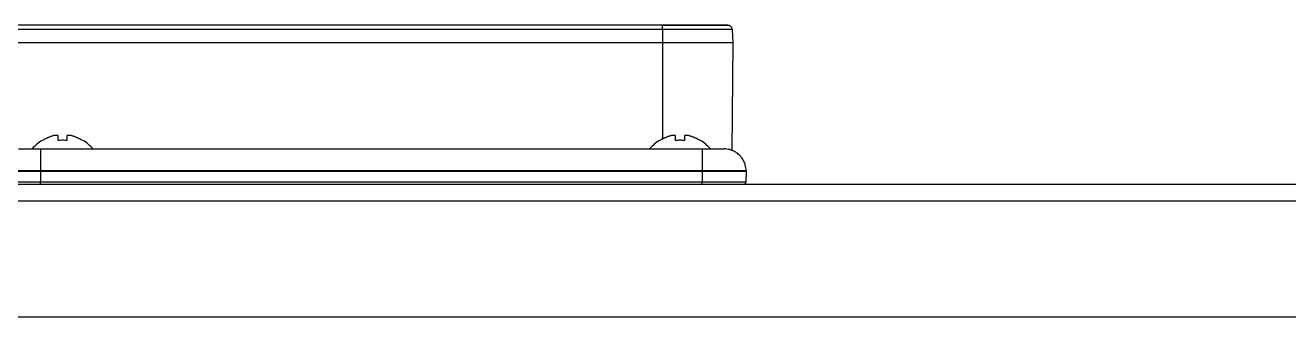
# Model space of a CAD drawing. Header units: millimetres. Extents: x -1584 to 3730, y -1918 to 2655.
# Drawn here: x -1450.1 to -1306.8, y 970 to 1003 of the extents above; entities that cross this region are included whole.
import ezdxf

# ---------------------------------------------------------------- set-up
doc = ezdxf.new("R2010")
doc.units = ezdxf.units.MM
doc.header["$LTSCALE"] = 65.395
doc.layers.get('0').update_dxf_attribs({"linetype": 'CONTINUOUS'})
doc.layers.add('ASSI', color=7, linetype='CONTINUOUS')
doc.layers.add('GEOM', color=7, linetype='CONTINUOUS')

msp = doc.modelspace()

# ---------------------------------------------------------------- linework, layer by layer
at = {"linetype": 'Continuous'}
for p, q in [((-1377.83, 1001.05), (-1377.83, 990.16)), ((-1369.83, 1001.05), (-1369.94, 988.86)), ((-1448.13, 989.99), (-1448.13, 990.03)), ((-1446.33, 989.99), (-1446.33, 990.55)), ((-1445.33, 990.55), (-1445.33, 989.99)), ((-1443.53, 990.03), (-1443.53, 989.99)), ((-1378.13, 989.99), (-1378.13, 990.03)), ((-1376.33, 989.99), (-1376.33, 990.55)), ((-1375.33, 990.55), (-1375.33, 989.99)), ((-1373.53, 990.03), (-1373.53, 989.99)), ((-1451.06, 986.55), (-1448.33, 986.55)), ((-1448.33, 986.55), (-1373.33, 986.55)), ((-1448.33, 986.55), (-1448.33, 985.3)), ((-1373.33, 986.55), (-1370.6, 986.55)), ((-1373.33, 986.55), (-1373.33, 985.3)), ((-1370.6, 986.55), (-1370.56, 986.55)), ((-1370.56, 986.55), (-1368.43, 986.55)), ((-1368.43, 986.55), (-1368.33, 986.55)), ((-1368.33, 986.55), (-1368.35, 985.3)), ((-1368.33, 986.59), (-1368.33, 986.55)), ((-1448.33, 985.3), (-1451.4, 985.3)), ((-1373.33, 985.3), (-1448.33, 985.3)), ((-1448.33, 985.05), (-1448.33, 985.3)), ((-1370.26, 985.3), (-1373.33, 985.3)), ((-1373.33, 985.05), (-1373.33, 985.3)), ((-1368.35, 985.3), (-1370.26, 985.3))]:
    msp.add_line(p, q, dxfattribs=at)
for centre, radius, start, end in [((-1445.65, 985.94), 4.75, 118.9687, 121.5341), ((-1445.65, 985.95), 4.75, 118.0074, 118.9684), ((-1445.65, 985.95), 4.75, 116.6813, 118.0074), ((-1445.65, 985.95), 4.74, 115.5402, 116.6812), ((-1445.65, 985.96), 4.74, 114.5722, 115.5402), ((-1445.65, 985.96), 4.73, 113.3175, 114.5722), ((-1445.66, 985.96), 4.73, 112.5474, 113.3174), ((-1445.66, 985.97), 4.72, 111.0025, 112.5476), ((-1445.66, 985.98), 4.72, 110.5181, 111.0023), ((-1445.67, 985.99), 4.7, 108.4656, 110.5187), ((-1445.67, 986.01), 4.68, 107.3773, 108.465), ((-1445.68, 986.02), 4.67, 106.3949, 107.3772), ((-1445.69, 986.05), 4.64, 104.3176, 106.3964), ((-1446.58, 988.56), 2.01, 95.1401, 97.2744), ((-1446.58, 988.58), 1.98, 94.2856, 95.1372), ((-1446.58, 988.59), 1.97, 93.0233, 94.286), ((-1446.58, 988.6), 1.96, 91.9964, 93.0228), ((-1446.58, 988.61), 1.95, 90.9261, 91.9964), ((-1446.58, 988.61), 1.95, 89.8006, 90.9258), ((-1446.58, 988.61), 1.95, 88.8459, 89.8005), ((-1446.58, 988.61), 1.96, 87.6234, 88.8455), ((-1446.58, 988.6), 1.96, 86.7841, 87.6235), ((-1446.58, 988.59), 1.97, 85.3984, 86.7833), ((-1446.58, 988.58), 1.98, 84.7442, 85.3991), ((-1446.59, 988.56), 2.01, 82.7259, 84.7415), ((-1445.83, 986.24), 3.79, 90.0089, 97.5987), ((-1445.83, 986.24), 3.79, 82.4013, 89.9911), ((-1445.08, 988.56), 2.01, 95.2585, 97.2741), ((-1445.08, 988.58), 1.98, 94.6009, 95.2558), ((-1445.08, 988.59), 1.97, 93.2167, 94.6016), ((-1445.08, 988.6), 1.96, 92.3765, 93.2159), ((-1445.08, 988.61), 1.95, 91.1545, 92.3767), ((-1445.08, 988.61), 1.95, 90.1995, 91.1541), ((-1445.08, 988.61), 1.95, 89.0741, 90.1995), ((-1445.08, 988.61), 1.95, 88.0037, 89.0738), ((-1445.08, 988.6), 1.96, 86.9771, 88.0037), ((-1445.08, 988.59), 1.97, 85.714, 86.9766), ((-1445.08, 988.58), 1.98, 84.8627, 85.7144), ((-1445.09, 988.56), 2.01, 82.7256, 84.8598), ((-1445.98, 986.05), 4.64, 73.6036, 75.6824), ((-1445.99, 986.02), 4.67, 72.6228, 73.6051), ((-1445.99, 986.01), 4.68, 71.535, 72.6227), ((-1446, 985.99), 4.7, 69.4813, 71.5344), ((-1446, 985.98), 4.72, 68.9977, 69.4819), ((-1446.01, 985.97), 4.72, 67.4524, 68.9975), ((-1446.01, 985.96), 4.73, 66.6826, 67.4526), ((-1446.01, 985.96), 4.73, 65.4278, 66.6825), ((-1446.01, 985.96), 4.74, 64.4598, 65.4278), ((-1446.01, 985.95), 4.74, 63.3188, 64.4598), ((-1446.02, 985.95), 4.75, 61.9926, 63.3187), ((-1446.02, 985.95), 4.75, 61.0316, 61.9926), ((-1446.02, 985.94), 4.75, 58.4659, 61.0313), ((-1375.65, 985.94), 4.75, 118.9687, 121.5341), ((-1375.65, 985.95), 4.75, 118.0074, 118.9684), ((-1375.65, 985.95), 4.75, 116.6813, 118.0074), ((-1375.65, 985.95), 4.74, 115.5402, 116.6812), ((-1375.65, 985.96), 4.74, 114.5722, 115.5402), ((-1375.65, 985.96), 4.73, 113.3175, 114.5722), ((-1375.66, 985.96), 4.73, 112.5474, 113.3174), ((-1375.66, 985.97), 4.72, 111.0025, 112.5476), ((-1375.66, 985.98), 4.72, 110.5181, 111.0023), ((-1375.67, 985.99), 4.7, 108.4656, 110.5187), ((-1375.67, 986.01), 4.68, 107.3773, 108.465), ((-1375.68, 986.02), 4.67, 106.3949, 107.3772), ((-1375.69, 986.05), 4.64, 104.3176, 106.3964), ((-1376.58, 988.56), 2.01, 95.1401, 97.2744), ((-1376.58, 988.58), 1.98, 94.2856, 95.1372), ((-1376.58, 988.59), 1.97, 93.0233, 94.286), ((-1376.58, 988.6), 1.96, 91.9964, 93.0228), ((-1376.58, 988.61), 1.95, 90.9261, 91.9964), ((-1376.58, 988.61), 1.95, 89.8006, 90.9258), ((-1376.58, 988.61), 1.95, 88.8459, 89.8005), ((-1376.58, 988.61), 1.96, 87.6234, 88.8455), ((-1376.58, 988.6), 1.96, 86.7841, 87.6235), ((-1376.58, 988.59), 1.97, 85.3984, 86.7833), ((-1376.58, 988.58), 1.98, 84.7442, 85.3991), ((-1376.59, 988.56), 2.01, 82.7259, 84.7415), ((-1375.83, 986.24), 3.79, 90.0089, 97.5987), ((-1375.83, 986.24), 3.79, 82.4013, 89.9911), ((-1375.08, 988.56), 2.01, 95.2585, 97.2741), ((-1375.08, 988.58), 1.98, 94.6009, 95.2558), ((-1375.08, 988.59), 1.97, 93.2167, 94.6016), ((-1375.08, 988.6), 1.96, 92.3765, 93.2159), ((-1375.08, 988.61), 1.95, 91.1545, 92.3767), ((-1375.08, 988.61), 1.95, 90.1995, 91.1541), ((-1375.08, 988.61), 1.95, 89.0741, 90.1995), ((-1375.08, 988.61), 1.95, 88.0037, 89.0738), ((-1375.08, 988.6), 1.96, 86.9771, 88.0037), ((-1375.08, 988.59), 1.97, 85.714, 86.9766), ((-1375.08, 988.58), 1.98, 84.8627, 85.7144), ((-1375.09, 988.56), 2.01, 82.7256, 84.8598), ((-1375.98, 986.05), 4.64, 73.6036, 75.6824), ((-1375.99, 986.02), 4.67, 72.6228, 73.6051), ((-1375.99, 986.01), 4.68, 71.535, 72.6227), ((-1376, 985.99), 4.7, 69.4813, 71.5344), ((-1376, 985.98), 4.72, 68.9977, 69.4819), ((-1376.01, 985.97), 4.72, 67.4524, 68.9975), ((-1376.01, 985.96), 4.73, 66.6826, 67.4526), ((-1376.01, 985.96), 4.73, 65.4278, 66.6825), ((-1376.01, 985.96), 4.74, 64.4598, 65.4278), ((-1376.01, 985.95), 4.74, 63.3188, 64.4598), ((-1376.02, 985.95), 4.75, 61.9926, 63.3187), ((-1376.02, 985.95), 4.75, 61.0316, 61.9926), ((-1376.02, 985.94), 4.75, 58.4659, 61.0313), ((-1368.6, 985.3), 0.25, 270, 359)]:
    msp.add_arc(centre, radius, start, end, dxfattribs=at)
at = {"layer": 'ASSI', "linetype": 'Continuous'}
for centre, start, end in [((-1445.63, 985.93), 121.5974, 139.3993), ((-1445.63, 985.93), 121.4579, 121.5974), ((-1446.03, 985.93), 58.4026, 58.5421), ((-1446.03, 985.93), 40.6007, 58.4026), ((-1375.63, 985.93), 121.5974, 139.3993), ((-1375.63, 985.93), 121.4579, 121.5974), ((-1376.03, 985.93), 58.4026, 58.5421), ((-1376.03, 985.93), 40.6007, 58.4026)]:
    msp.add_arc(centre, 4.8, start, end, dxfattribs=at)
at = {"layer": 'GEOM', "linetype": 'Continuous'}
for p, q in [((-1377.83, 1003.05), (-1515.83, 1003.05)), ((-1372.09, 1003.05), (-1377.83, 1003.05)), ((-1377.83, 1003.05), (-1372.09, 1003.05)), ((-1377.83, 1002.58), (-1377.83, 1003.05)), ((-1372.03, 1003.05), (-1372.09, 1003.05)), ((-1372.09, 1003.05), (-1372.03, 1003.05)), ((-1370.41, 1003.05), (-1372.03, 1003.05)), ((-1372.03, 1003.05), (-1370.41, 1003.05)), ((-1377.83, 1002.58), (-1515.83, 1002.58)), ((-1377.83, 1002.58), (-1377.83, 1001.05)), ((-1369.91, 1002.58), (-1377.83, 1002.58)), ((-1369.91, 1002.58), (-1369.83, 1001.05)), ((-1377.83, 1001.05), (-1515.83, 1001.05)), ((-1369.83, 1001.05), (-1377.83, 1001.05)), ((-1450.83, 989.05), (-1448.33, 989.05)), ((-1448.33, 989.05), (-1373.33, 989.05)), ((-1448.33, 989.05), (-1373.33, 989.05)), ((-1448.33, 989.05), (-1448.33, 986.59)), ((-1373.33, 989.05), (-1370.83, 989.05)), ((-1373.33, 989.05), (-1373.33, 986.59)), ((-1451.06, 986.59), (-1448.33, 986.59)), ((-1448.33, 986.59), (-1373.33, 986.59)), ((-1448.33, 986.59), (-1448.33, 986.55)), ((-1373.33, 986.59), (-1373.33, 986.55)), ((-1373.33, 986.59), (-1370.6, 986.59)), ((-1370.6, 986.59), (-1370.56, 986.59)), ((-1370.56, 986.59), (-1368.43, 986.59)), ((-1368.43, 986.59), (-1368.33, 986.59)), ((-1368.33, 986.59), (-1368.33, 986.55)), ((-1455.23, 985.05), (-694.03, 985.05)), ((-1455.23, 985.05), (-694.03, 985.05)), ((-1455.23, 983.16), (-694.03, 983.16)), ((-1452.23, 970.05), (-697.03, 970.05))]:
    msp.add_line(p, q, dxfattribs=at)
for centre, radius, start, end in [((-1370.41, 1002.55), 0.5, 68.2507, 90), ((-1370.41, 1002.55), 0.5, 68.2507, 90), ((-1370.41, 1002.55), 0.5, 55.0482, 68.2507), ((-1370.41, 1002.55), 0.5, 55.0482, 68.2507), ((-1370.41, 1002.55), 0.5, 46.5004, 55.0482), ((-1370.41, 1002.55), 0.5, 46.5005, 55.0482), ((-1370.41, 1002.55), 0.5, 31.5546, 46.5004), ((-1370.41, 1002.55), 0.5, 31.5546, 46.5005), ((-1370.41, 1002.55), 0.5, 24.7502, 31.5546), ((-1370.41, 1002.55), 0.5, 24.7502, 31.5546), ((-1370.41, 1002.55), 0.5, 3, 24.7502), ((-1370.41, 1002.55), 0.5, 3, 24.7502), ((-1370.83, 986.55), 2.5, 75.1667, 90), ((-1370.83, 986.55), 2.5, 75.1667, 90), ((-1370.83, 986.55), 2.5, 66.8967, 75.1667), ((-1370.83, 986.55), 2.5, 66.8967, 75.1667), ((-1370.83, 986.55), 2.5, 60.3334, 66.8967), ((-1370.83, 986.55), 2.5, 60.3334, 66.8967), ((-1370.83, 986.55), 2.5, 51.8083, 60.3334), ((-1370.83, 986.55), 2.5, 51.8083, 60.3334), ((-1370.83, 986.55), 2.5, 45.5, 51.8083), ((-1370.83, 986.55), 2.5, 45.5, 51.8083), ((-1370.83, 986.55), 2.5, 36.5025, 45.5), ((-1370.83, 986.55), 2.5, 36.5025, 45.5), ((-1370.83, 986.55), 2.5, 30.6667, 36.5025), ((-1370.83, 986.55), 2.5, 30.6667, 36.5025), ((-1370.83, 986.55), 2.5, 20.4946, 30.6667), ((-1370.83, 986.55), 2.5, 20.4946, 30.6667), ((-1370.83, 986.55), 2.5, 15.8333, 20.4946), ((-1370.83, 986.55), 2.5, 15.8333, 20.4946), ((-1370.83, 986.55), 2.5, 1, 15.8333), ((-1370.83, 986.55), 2.5, 1, 15.8333)]:
    msp.add_arc(centre, radius, start, end, dxfattribs=at)

doc.saveas('drawing.dxf')
